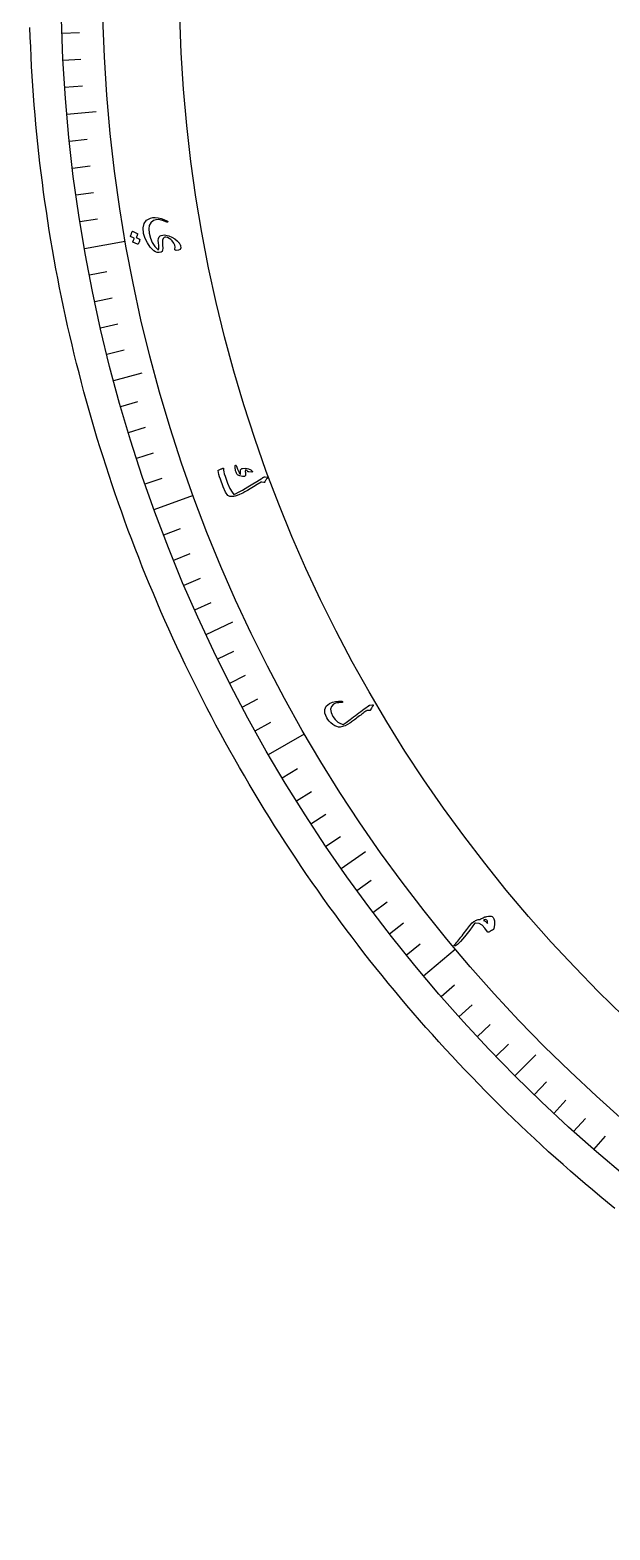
# Model space of a CAD drawing. Header units: millimetres. Extents: x -80 to 80, y -80 to 104.
# Drawn here: x -80.5 to -50.9, y -78.9 to -2.6 of the extents above; entities that cross this region are included whole.
import ezdxf

# ---------------------------------------------------------------- set-up
doc = ezdxf.new("R2010")
doc.units = ezdxf.units.MM
for name, color, linetype in [('CUT_OUTER', 1, 'Continuous'), ('ENGRAVE', 7, 'Continuous'), ('ENGRAVE_FINE', 8, 'Continuous'), ('TEXT', 5, 'Continuous')]:
    doc.layers.add(name, color=color, linetype=linetype)

msp = doc.modelspace()

# ---------------------------------------------------------------- linework, layer by layer
at = {"layer": 'CUT_OUTER'}
msp.add_lwpolyline([(-50.6859, -62.5395), (-51.0687, -62.2273), (-51.4495, -61.9128), (-51.8284, -61.596), (-52.2054, -61.2768), (-52.5804, -60.9553), (-52.9534, -60.6315), (-53.3245, -60.3055), (-53.6935, -59.9772), (-54.0605, -59.6466), (-54.4255, -59.3137), (-54.7884, -58.9787), (-55.1492, -58.6414), (-55.508, -58.3019), (-55.8647, -57.9602), (-56.2193, -57.6163), (-56.5718, -57.2703), (-56.9221, -56.9221), (-57.2703, -56.5718), (-57.6163, -56.2193), (-57.9602, -55.8647), (-58.3019, -55.508), (-58.6414, -55.1492), (-58.9787, -54.7884), (-59.3137, -54.4255), (-59.6466, -54.0605), (-59.9772, -53.6935), (-60.3055, -53.3245), (-60.6315, -52.9534), (-60.9553, -52.5804), (-61.2768, -52.2054), (-61.596, -51.8284), (-61.9128, -51.4495), (-62.2273, -51.0687), (-62.5395, -50.6859), (-62.8493, -50.3012), (-63.1568, -49.9146), (-63.4619, -49.5261), (-63.7646, -49.1358), (-64.0649, -48.7436), (-64.3628, -48.3496), (-64.6582, -47.9538), (-64.9512, -47.5562), (-65.2418, -47.1567), (-65.5299, -46.7555), (-65.8156, -46.3526), (-66.0988, -45.9479), (-66.3794, -45.5414), (-66.6576, -45.1333), (-66.9333, -44.7234), (-67.2065, -44.3119), (-67.4771, -43.8987), (-67.7452, -43.4838), (-68.0107, -43.0673), (-68.2737, -42.6492), (-68.5341, -42.2295), (-68.7919, -41.8082), (-69.0472, -41.3853), (-69.2998, -40.9608), (-69.5498, -40.5348), (-69.7972, -40.1073), (-70.042, -39.6783), (-70.2841, -39.2478), (-70.5236, -38.8158), (-70.7605, -38.3823), (-70.9947, -37.9474), (-71.2262, -37.5111), (-71.455, -37.0734), (-71.6811, -36.6342), (-71.9046, -36.1937), (-72.1253, -35.7518), (-72.3433, -35.3086), (-72.5586, -34.8641), (-72.7711, -34.4182), (-72.981, -33.971), (-73.188, -33.5226), (-73.3923, -33.0729), (-73.5939, -32.6219), (-73.7927, -32.1697), (-73.9887, -31.7164), (-74.1819, -31.2618), (-74.3723, -30.806), (-74.5599, -30.3491), (-74.7447, -29.891), (-74.9267, -29.4318), (-75.1059, -28.9716), (-75.2823, -28.5102), (-75.4558, -28.0477), (-75.6265, -27.5842), (-75.7943, -27.1196), (-75.9593, -26.6541), (-76.1214, -26.1875), (-76.2806, -25.7199), (-76.437, -25.2514), (-76.5905, -24.7819), (-76.7411, -24.3115), (-76.8889, -23.8401), (-77.0337, -23.3679), (-77.1756, -22.8948), (-77.3147, -22.4208), (-77.4508, -21.946), (-77.584, -21.4704), (-77.7143, -20.9939), (-77.8416, -20.5167), (-77.966, -20.0387), (-78.0875, -19.5599), (-78.2061, -19.0804), (-78.3217, -18.6002), (-78.4343, -18.1193), (-78.544, -17.6376), (-78.6508, -17.1554), (-78.7545, -16.6725), (-78.8554, -16.1889), (-78.9532, -15.7048), (-79.0481, -15.22), (-79.14, -14.7347), (-79.2289, -14.2488), (-79.3149, -13.7624), (-79.3978, -13.2755), (-79.4778, -12.7881), (-79.5547, -12.3002), (-79.6287, -11.8118), (-79.6997, -11.323), (-79.7677, -10.8337), (-79.8326, -10.3441), (-79.8946, -9.8541), (-79.9536, -9.3636), (-80.0095, -8.8729), (-80.0624, -8.3818), (-80.1124, -7.8904), (-80.1593, -7.3987), (-80.2032, -6.9067), (-80.244, -6.4144), (-80.2819, -5.9219), (-80.3167, -5.4292), (-80.3485, -4.9363), (-80.3773, -4.4432), (-80.403, -3.9499), (-80.4258, -3.4565), (-80.4455, -2.963), (-80.4621, -2.4693)], dxfattribs=at)
at = {"layer": 'ENGRAVE'}
for points in [[(-78.5898, -6.8757), (-77.0862, -6.7442)], [(-77.6915, -13.6991), (-75.6105, -13.3322)], [(-76.2019, -20.4182), (-74.7439, -20.0276)], [(-74.1324, -26.982), (-72.1467, -26.2592)], [(-71.4986, -33.3404), (-70.1307, -32.7025)], [(-68.3207, -39.445), (-66.4907, -38.3884)], [(-64.6229, -45.2494), (-63.3865, -44.3837)], [(-60.4332, -50.7095), (-58.8145, -49.3512)], [(-55.7837, -55.7837), (-54.7164, -54.7164)]]:
    msp.add_lwpolyline(points, dxfattribs=at)
for radius in [78.89, 78.89, 76.7769, 72.8525, 72.8525]:
    msp.add_circle((0, 0), radius, dxfattribs=at)
at = {"layer": 'ENGRAVE_FINE'}
for points in [[(-78.8419, -2.7532), (-77.9369, -2.7216)], [(-78.7819, -4.1288), (-77.8775, -4.0814)], [(-78.6978, -5.5031), (-77.7944, -5.4399)], [(-78.4578, -8.2463), (-77.5572, -8.1516)], [(-78.302, -9.6143), (-77.4031, -9.5039)], [(-78.1222, -10.9794), (-77.2254, -10.8533)], [(-77.9187, -12.3411), (-77.0243, -12.1994)], [(-77.4406, -15.0529), (-76.5516, -14.8801)], [(-77.1661, -16.4022), (-76.2802, -16.2139)], [(-76.8681, -17.7464), (-75.9856, -17.5427)], [(-76.5466, -19.0852), (-75.6679, -18.8661)], [(-75.8339, -21.745), (-74.9634, -21.4954)], [(-75.4429, -23.0652), (-74.5768, -22.8004)], [(-75.0288, -24.3784), (-74.1675, -24.0985)], [(-74.592, -25.6841), (-73.7357, -25.3892)], [(-73.6502, -28.2716), (-72.8047, -27.9471)], [(-73.1455, -29.5527), (-72.3059, -29.2135)], [(-72.6186, -30.8248), (-71.785, -30.4709)], [(-72.0696, -32.0875), (-71.2423, -31.7191)], [(-70.9059, -34.5831), (-70.0919, -34.1861)], [(-70.2915, -35.8153), (-69.4846, -35.4042)], [(-69.6557, -37.0366), (-68.8561, -36.6114)], [(-68.9987, -38.2466), (-68.2067, -37.8076)], [(-67.6219, -40.6314), (-66.8457, -40.1649)], [(-66.9025, -41.8053), (-66.1345, -41.3254)], [(-66.1627, -42.9666), (-65.4032, -42.4733)], [(-65.4028, -44.1147), (-64.652, -43.6083)], [(-63.8234, -46.3704), (-63.0907, -45.8381)], [(-63.0044, -47.4772), (-62.2811, -46.9322)], [(-62.1662, -48.5695), (-61.4525, -48.012)], [(-61.309, -49.6471), (-60.6052, -49.0772)], [(-59.539, -51.7565), (-58.8556, -51.1624)], [(-58.6267, -52.7877), (-57.9537, -52.1817)], [(-57.6965, -53.8029), (-57.0342, -53.1852)], [(-56.7487, -54.8016), (-56.0973, -54.1725)], [(-54.8016, -56.7487), (-54.1725, -56.0973)], [(-53.8029, -57.6965), (-53.1852, -57.0342)], [(-52.7877, -58.6267), (-52.1817, -57.9537)], [(-51.7565, -59.539), (-51.1624, -58.8556)]]:
    msp.add_lwpolyline(points, dxfattribs=at)
at = {"layer": 'TEXT'}
for points in [[(-73.0873, -13.7373), (-73.0736, -13.6394), (-73.0915, -13.5363), (-73.1409, -13.428), (-73.2217, -13.3142), (-73.2915, -13.2453), (-73.3695, -13.1913), (-73.4559, -13.1524), (-73.5507, -13.1286), (-73.5689, -13.1277), (-73.5872, -13.1306), (-73.6056, -13.1372), (-73.6241, -13.1476), (-73.6771, -13.2041), (-73.7096, -13.2888), (-73.7213, -13.4017), (-73.7121, -13.5429), (-73.7014, -13.6819), (-73.7092, -13.7859), (-73.7357, -13.8548), (-73.7809, -13.8885), (-73.8847, -13.9109), (-73.9815, -13.9077), (-74.0713, -13.8788), (-74.154, -13.8242), (-74.3391, -13.6358), (-74.488, -13.4254), (-74.6006, -13.1932), (-74.6765, -12.9397), (-74.7056, -12.6534), (-74.6573, -12.4277), (-74.532, -12.2629), (-74.3302, -12.1591), (-74.2139, -12.136), (-74.0841, -12.1322), (-73.9409, -12.1475), (-73.7841, -12.1819), (-73.7399, -12.1955), (-73.697, -12.2099), (-73.6554, -12.2251), (-73.6152, -12.2409), (-73.5761, -12.2577), (-73.5379, -12.2756), (-73.5006, -12.2944), (-73.4643, -12.3144), (-73.4488, -12.3258), (-73.4413, -12.337), (-73.442, -12.3482), (-73.4509, -12.3592), (-73.4629, -12.3666), (-73.4756, -12.37), (-73.489, -12.3695), (-73.503, -12.365), (-73.7128, -12.2789), (-73.8958, -12.2373), (-74.0523, -12.2406), (-74.182, -12.2892), (-74.3092, -12.3976), (-74.3879, -12.5392), (-74.418, -12.7139), (-74.3993, -12.9215), (-74.3327, -13.18), (-74.2373, -13.4063), (-74.1135, -13.6002), (-73.9615, -13.7615), (-73.9495, -13.7706), (-73.9387, -13.7729), (-73.9292, -13.7684), (-73.921, -13.7569), (-73.9096, -13.7148), (-73.9063, -13.6448), (-73.911, -13.5469), (-73.9236, -13.421), (-73.931, -13.2921), (-73.9192, -13.1906), (-73.8885, -13.1166), (-73.8387, -13.0702), (-73.7757, -13.0416), (-73.7072, -13.0247), (-73.6334, -13.0194), (-73.5542, -13.0257), (-73.3941, -13.0632), (-73.2415, -13.1271), (-73.0961, -13.2173), (-72.958, -13.3338), (-72.9245, -13.3653), (-72.8948, -13.3964), (-72.8688, -13.427), (-72.8466, -13.4572), (-72.828, -13.4868), (-72.8129, -13.5155), (-72.8012, -13.5434), (-72.793, -13.5705), (-72.783, -13.6805), (-72.8182, -13.7558), (-72.8987, -13.7964), (-73.0247, -13.8022), (-73.0603, -13.7953), (-73.0825, -13.7821), (-73.0915, -13.7628), (-73.0873, -13.7373)], [(-74.8853, -13.2314), (-74.8811, -13.2344), (-74.878, -13.2391), (-74.8762, -13.2455), (-74.8754, -13.2537), (-74.8809, -13.2843), (-74.8876, -13.3141), (-74.8955, -13.3433), (-74.9047, -13.3717), (-74.9152, -13.3997), (-74.9272, -13.4273), (-74.9408, -13.4547), (-74.9559, -13.4818), (-74.9609, -13.4875), (-74.9668, -13.4906), (-74.9736, -13.4912), (-74.9811, -13.4894), (-75.2238, -13.3879), (-75.2274, -13.3846), (-75.2284, -13.3789), (-75.2268, -13.3709), (-75.2228, -13.3605), (-75.2186, -13.3532), (-75.2132, -13.3414), (-75.2066, -13.3253), (-75.1987, -13.3049), (-75.1893, -13.2798), (-75.1785, -13.25), (-75.166, -13.2153), (-75.152, -13.1759), (-75.3405, -13.094), (-75.3466, -13.0898), (-75.349, -13.0834), (-75.3477, -13.0748), (-75.3427, -13.0642), (-75.3384, -13.0549), (-75.3321, -13.0404), (-75.3237, -13.0206), (-75.3132, -12.9956), (-75.3008, -12.9649), (-75.2865, -12.9283), (-75.2701, -12.8857), (-75.2519, -12.8372), (-75.2484, -12.8318), (-75.2444, -12.8291), (-75.24, -12.8289), (-75.2352, -12.8313), (-75.0013, -12.9388), (-74.9971, -12.9418), (-74.9941, -12.9465), (-74.9922, -12.953), (-74.9916, -12.9612), (-74.9951, -12.987), (-75.0001, -13.0123), (-75.0064, -13.0371), (-75.014, -13.0614), (-75.0229, -13.0851), (-75.0328, -13.1083), (-75.0437, -13.1309), (-75.0556, -13.153)], [(-68.3719, -25.3796), (-68.3955, -25.4054), (-68.4174, -25.4314), (-68.4375, -25.4574), (-68.4558, -25.4836), (-68.4722, -25.51), (-68.4867, -25.5369), (-68.4993, -25.5642), (-68.51, -25.592), (-68.5174, -25.6038), (-68.5285, -25.611), (-68.5433, -25.6135), (-68.5618, -25.6113), (-68.6615, -25.5937), (-68.6721, -25.5923), (-68.6808, -25.5918), (-68.6877, -25.592), (-68.6927, -25.5931), (-68.8973, -25.7196), (-69.0826, -25.8327), (-69.2486, -25.9322), (-69.3955, -26.0182), (-69.523, -26.0904), (-69.6312, -26.1484), (-69.7201, -26.1922), (-69.7897, -26.2219), (-69.9231, -26.272), (-69.9663, -26.2855), (-70.0104, -26.297), (-70.0554, -26.3065), (-70.1014, -26.3141), (-70.1484, -26.3194), (-70.1965, -26.3225), (-70.2457, -26.3232), (-70.2959, -26.3215), (-70.3913, -26.2631), (-70.5028, -26.0972), (-70.6296, -25.8236), (-70.7705, -25.4419), (-70.8092, -25.3208), (-70.8419, -25.2077), (-70.8684, -25.1025), (-70.8889, -25.0053), (-70.8883, -24.9956), (-70.8851, -24.9877), (-70.8793, -24.9816), (-70.871, -24.9773), (-70.8299, -24.96), (-70.7924, -24.9445), (-70.7584, -24.9309), (-70.7281, -24.9192), (-70.701, -24.9091), (-70.6768, -24.9007), (-70.6555, -24.8939), (-70.6371, -24.8886), (-70.6265, -24.8863), (-70.6196, -24.8879), (-70.6163, -24.8935), (-70.6166, -24.9031), (-70.6132, -24.9742), (-70.5981, -25.0621), (-70.5711, -25.1667), (-70.5321, -25.288), (-70.4027, -25.6456), (-70.2834, -25.9188), (-70.1753, -26.1076), (-70.079, -26.2123), (-69.9962, -26.1811), (-69.8518, -26.1079), (-69.6458, -25.9928), (-69.3781, -25.8362), (-69.1108, -25.6774), (-68.9087, -25.5568), (-68.7721, -25.4739), (-68.701, -25.4288), (-68.6818, -25.4157), (-68.6638, -25.4036), (-68.6471, -25.3923), (-68.6316, -25.3818), (-68.6175, -25.3722), (-68.605, -25.3636), (-68.5941, -25.3559), (-68.5847, -25.3492), (-68.5638, -25.3362), (-68.5423, -25.3275), (-68.5205, -25.3232), (-68.4982, -25.3233), (-68.3758, -25.3356), (-68.3672, -25.3372), (-68.361, -25.34), (-68.357, -25.344), (-68.3552, -25.3492), (-68.3565, -25.3569), (-68.3596, -25.3645), (-68.3648, -25.3721), (-68.3719, -25.3796)], [(-69.1372, -25.0496), (-69.1361, -25.0549), (-69.1366, -25.06), (-69.1386, -25.0649), (-69.1423, -25.0697), (-69.1462, -25.0723), (-69.1507, -25.0743), (-69.1558, -25.0757), (-69.1615, -25.0767), (-69.3269, -25.0725), (-69.3441, -25.0709), (-69.358, -25.0677), (-69.3686, -25.0629), (-69.3759, -25.0566), (-69.3979, -25.0262), (-69.4212, -25.0019), (-69.4457, -24.9838), (-69.4714, -24.9719), (-69.4827, -24.9717), (-69.4914, -24.9806), (-69.4977, -24.9985), (-69.5016, -25.0255), (-69.5014, -25.0426), (-69.5007, -25.06), (-69.4995, -25.0778), (-69.4978, -25.096), (-69.4954, -25.1148), (-69.4924, -25.1343), (-69.4888, -25.1545), (-69.4845, -25.1754), (-69.4885, -25.2546), (-69.5397, -25.2981), (-69.6384, -25.306), (-69.7845, -25.278), (-69.831, -25.2613), (-69.8693, -25.2425), (-69.8995, -25.2215), (-69.9216, -25.1983), (-69.9388, -25.1702), (-69.9564, -25.1293), (-69.9744, -25.0754), (-69.9928, -25.0085), (-70.0014, -24.9741), (-70.0083, -24.9411), (-70.0136, -24.9093), (-70.0173, -24.879), (-70.0198, -24.8501), (-70.0217, -24.823), (-70.023, -24.7975), (-70.0237, -24.7738), (-70.021, -24.758), (-70.0159, -24.7457), (-70.0085, -24.7367), (-69.9987, -24.7312), (-69.9873, -24.7291), (-69.9778, -24.7314), (-69.9701, -24.7383), (-69.9644, -24.7497), (-69.9484, -24.7868), (-69.9309, -24.8291), (-69.9118, -24.8766), (-69.8913, -24.9293), (-69.8529, -25.0276), (-69.8191, -25.103), (-69.79, -25.1555), (-69.7656, -25.185), (-69.7607, -25.1883), (-69.7556, -25.1891), (-69.7502, -25.1876), (-69.7444, -25.1836), (-69.7414, -25.1798), (-69.7394, -25.1741), (-69.7385, -25.1664), (-69.7386, -25.1569), (-69.7478, -25.0712), (-69.7501, -25.0348), (-69.7479, -25.0022), (-69.7412, -24.9734), (-69.7301, -24.9484), (-69.7149, -24.9251), (-69.6966, -24.9081), (-69.6754, -24.8972), (-69.6512, -24.8926), (-69.4788, -24.8867), (-69.3357, -24.9109), (-69.2219, -24.9652), (-69.1372, -25.0496)], [(-63.0243, -36.9176), (-63.014, -36.9174), (-63.0053, -36.9197), (-62.9981, -36.9246), (-62.9923, -36.9319), (-62.989, -36.9407), (-62.9893, -36.9499), (-62.9931, -36.9596), (-63.0005, -36.9697), (-63.0446, -37.0263), (-63.0799, -37.0799), (-63.1065, -37.1305), (-63.1243, -37.178), (-63.1317, -37.1933), (-63.1445, -37.2039), (-63.1625, -37.2098), (-63.1859, -37.211), (-63.198, -37.21), (-63.2097, -37.2092), (-63.2209, -37.2085), (-63.2315, -37.208), (-63.2415, -37.2074), (-63.2507, -37.2068), (-63.2591, -37.2062), (-63.2667, -37.2055), (-63.2803, -37.2047), (-63.2946, -37.2069), (-63.3097, -37.2121), (-63.3256, -37.2202), (-63.3672, -37.2486), (-63.4122, -37.2802), (-63.4605, -37.3151), (-63.5122, -37.3532), (-63.5674, -37.3944), (-63.6261, -37.4385), (-63.6884, -37.4856), (-63.7542, -37.5356), (-63.8192, -37.5865), (-63.8806, -37.6339), (-63.9385, -37.6777), (-63.9927, -37.718), (-64.0434, -37.7549), (-64.0907, -37.7888), (-64.1344, -37.8195), (-64.1748, -37.8472), (-64.2973, -37.9239), (-64.4212, -37.9833), (-64.5465, -38.0252), (-64.6733, -38.0496), (-64.7563, -38.0494), (-64.8462, -38.0265), (-64.9432, -37.9808), (-65.047, -37.9122), (-65.1473, -37.8305), (-65.2321, -37.7482), (-65.3016, -37.6654), (-65.3556, -37.5822), (-65.4496, -37.3501), (-65.4568, -37.15), (-65.3776, -36.9823), (-65.2124, -36.8469), (-65.0695, -36.7808), (-64.9156, -36.7409), (-64.7506, -36.7271), (-64.5747, -36.7392), (-64.5636, -36.7414), (-64.5552, -36.7456), (-64.5494, -36.7516), (-64.5463, -36.7597), (-64.5448, -36.7692), (-64.5454, -36.7774), (-64.5479, -36.7843), (-64.5525, -36.7898), (-64.5603, -36.7964), (-64.5689, -36.8008), (-64.5782, -36.8032), (-64.5882, -36.8035), (-64.7341, -36.8101), (-64.853, -36.8248), (-64.945, -36.848), (-65.01, -36.8797), (-65.1211, -36.9987), (-65.1634, -37.1439), (-65.1365, -37.3151), (-65.0402, -37.5121), (-64.9231, -37.6722), (-64.7962, -37.7922), (-64.66, -37.8722), (-64.5145, -37.9122), (-64.4719, -37.8845), (-64.4227, -37.8511), (-64.367, -37.8119), (-64.3047, -37.767), (-64.2358, -37.7161), (-64.1602, -37.659), (-64.078, -37.5958), (-63.989, -37.5263), (-63.8965, -37.4558), (-63.8053, -37.3868), (-63.7152, -37.3194), (-63.6263, -37.2536), (-63.5385, -37.1896), (-63.4517, -37.1273), (-63.3659, -37.067), (-63.2811, -37.0085), (-63.2015, -36.9488), (-63.1915, -36.9435), (-63.1816, -36.9396), (-63.1718, -36.9369), (-63.162, -36.9356)], [(-57.5574, -47.8321), (-57.5166, -47.8085), (-57.4752, -47.786), (-57.433, -47.7646), (-57.3903, -47.7443), (-57.3468, -47.7255), (-57.3029, -47.7089), (-57.2583, -47.6943), (-57.2132, -47.6819), (-57.1265, -47.6653), (-57.052, -47.6606), (-56.9897, -47.668), (-56.9396, -47.6873), (-56.884, -47.7342), (-56.8445, -47.804), (-56.8212, -47.8969), (-56.8139, -48.0129), (-56.8142, -48.0469), (-56.8156, -48.0808), (-56.8179, -48.1146), (-56.8213, -48.1483), (-56.8255, -48.1821), (-56.8305, -48.2161), (-56.8363, -48.2503), (-56.8429, -48.2847), (-56.8476, -48.3035), (-56.8545, -48.3193), (-56.8634, -48.3321), (-56.8744, -48.3419), (-56.9259, -48.3729), (-56.9722, -48.4003), (-57.0132, -48.4241), (-57.0488, -48.4443), (-57.0786, -48.4607), (-57.102, -48.4732), (-57.119, -48.4817), (-57.1297, -48.4861), (-57.1455, -48.4883), (-57.159, -48.4852), (-57.1704, -48.4769), (-57.1795, -48.4633), (-57.3012, -48.2703), (-57.4418, -48.1318), (-57.6017, -48.0477), (-57.7811, -48.018), (-57.7985, -48.0198), (-57.8133, -48.0248), (-57.8255, -48.0328), (-57.8352, -48.0439), (-57.9528, -48.2089), (-58.0778, -48.3775), (-58.2102, -48.5498), (-58.3499, -48.7256), (-58.5439, -48.9549), (-58.6937, -49.1079), (-58.7996, -49.1842), (-58.8614, -49.1839), (-58.8691, -49.1691), (-58.8667, -49.1503), (-58.8544, -49.1277), (-58.8321, -49.101), (-58.7821, -49.0498), (-58.7314, -48.9947), (-58.6802, -48.9358), (-58.6285, -48.873), (-58.576, -48.8068), (-58.5227, -48.7375), (-58.4686, -48.6652), (-58.4137, -48.59), (-58.2292, -48.3379), (-58.0764, -48.146), (-57.9558, -48.0138), (-57.8674, -47.9413), (-57.8211, -47.9138), (-57.7768, -47.8905), (-57.7345, -47.8714), (-57.694, -47.8565), (-57.6559, -47.8453), (-57.6204, -47.8376), (-57.5876, -47.8332), (-57.5574, -47.8321)], [(-57.3778, -47.8797), (-57.3519, -47.8932), (-57.3259, -47.9084), (-57.2995, -47.9252), (-57.273, -47.9438), (-57.2463, -47.9639), (-57.2196, -47.9854), (-57.1929, -48.0083), (-57.1662, -48.0327), (-57.1692, -47.9695), (-57.178, -47.9202), (-57.1927, -47.8848), (-57.2132, -47.8634), (-57.249, -47.8475), (-57.2884, -47.8449), (-57.3313, -47.8556), (-57.3778, -47.8797)]]:
    msp.add_lwpolyline(points, close=True, dxfattribs=at)

doc.saveas('drawing.dxf')
